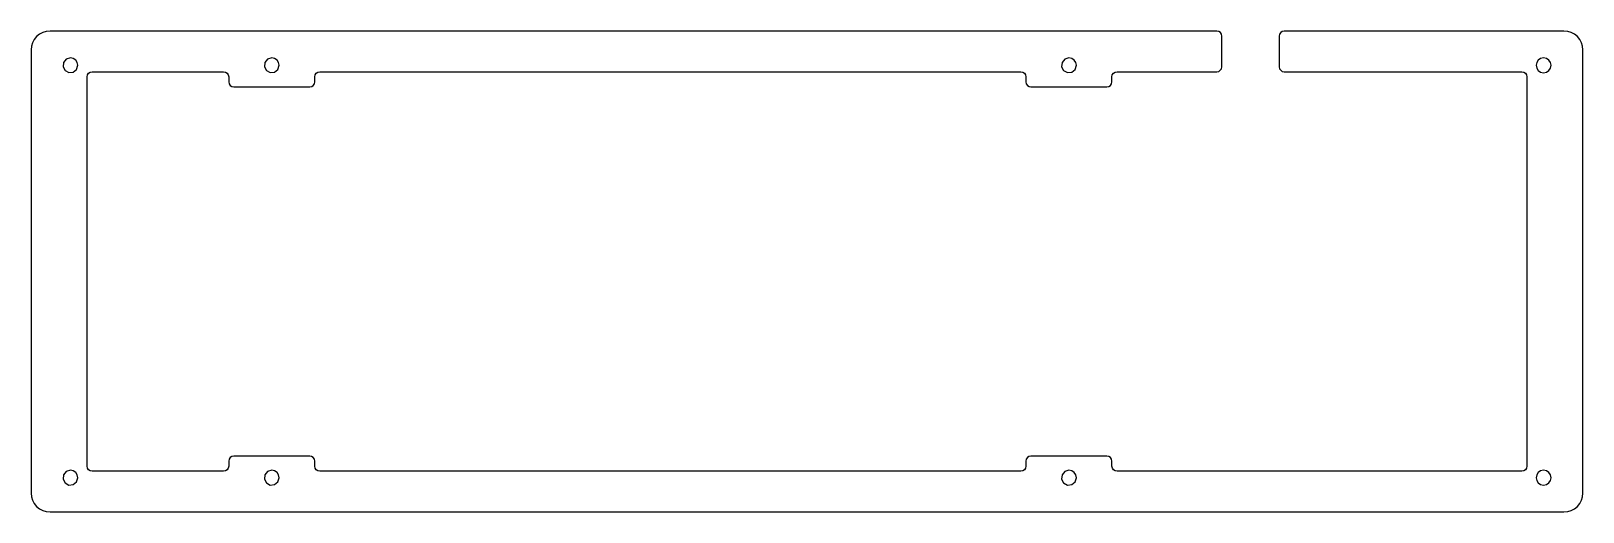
# Model space of a CAD drawing. Extents: x -12 to 312, y 209 to 309.
import ezdxf

# ---------------------------------------------------------------- set-up
doc = ezdxf.new("R2010")
doc.units = 0

msp = doc.modelspace()

# ---------------------------------------------------------------- linework, layer by layer
at = {"layer": 'Layer 1'}
for p, q in [((-10.465537, 308.565625), (-11.070002, 308.070002)), ((-9.782447, 308.930319), (-10.465537, 308.565625)), ((-9.041552, 309.155459), (-9.782447, 308.930319)), ((-8.263672, 309.232422), (-9.041552, 309.155459)), ((235.70239, 309.232422), (-8.263672, 309.232422)), ((236.10734, 309.151854), (235.70239, 309.232422)), ((236.450612, 308.922421), (236.10734, 309.151854)), ((236.679924, 308.579067), (236.450612, 308.922421)), ((236.76035, 308.174089), (236.679924, 308.579067)), ((248.845249, 308.586039), (248.76208, 308.174089)), ((249.072058, 308.922442), (248.845249, 308.586039)), ((249.40846, 309.149252), (249.072058, 308.922442)), ((249.82041, 309.232422), (249.40846, 309.149252)), ((308.30469, 309.232422), (249.82041, 309.232422)), ((309.08257, 309.155459), (308.30469, 309.232422)), ((309.823465, 308.930319), (309.08257, 309.155459)), ((310.506555, 308.565625), (309.823465, 308.930319)), ((311.11102, 308.070002), (310.506555, 308.565625)), ((-12.155459, 306.041552), (-12.232422, 305.263672)), ((-12.232422, 305.263672), (-12.232422, 212.53125)), ((-11.930319, 306.782447), (-12.155459, 306.041552)), ((-11.565625, 307.465537), (-11.930319, 306.782447)), ((-11.070002, 308.070002), (-11.565625, 307.465537)), ((236.75835, 301.7625), (236.76035, 308.174089)), ((248.76208, 308.174089), (248.76208, 301.7625)), ((311.606643, 307.465537), (311.11102, 308.070002)), ((311.971337, 306.782447), (311.606643, 307.465537)), ((312.196477, 306.041552), (311.971337, 306.782447)), ((312.27344, 305.263672), (312.196477, 306.041552)), ((312.27344, 212.53125), (312.27344, 305.263672)), ((-5.445184, 302.65333), (-5.534242, 301.749114)), ((-4.86878, 303.35568), (-5.445184, 302.65333)), ((-3.999313, 303.61943), (-4.86878, 303.35568)), ((-3.390144, 303.496445), (-3.999313, 303.61943)), ((-3.999313, 303.61943), (-3.999313, 303.61943)), ((-2.892691, 303.161052), (-3.390144, 303.496445)), ((-2.557298, 302.663599), (-2.892691, 303.161052)), ((-2.698063, 301.184963), (-2.434313, 302.05443)), ((-2.434313, 302.05443), (-2.557298, 302.663599)), ((36.654344, 302.65333), (36.565287, 301.749114)), ((37.230749, 303.35568), (36.654344, 302.65333)), ((38.100216, 303.61943), (37.230749, 303.35568)), ((38.699116, 303.500302), (38.100216, 303.61943)), ((38.100216, 303.61943), (38.100216, 303.61943)), ((39.206838, 303.161052), (38.699116, 303.500302)), ((39.546088, 302.65333), (39.206838, 303.161052)), ((39.401466, 301.184963), (39.665216, 302.05443)), ((39.665216, 302.05443), (39.546088, 302.65333)), ((203.343038, 302.65333), (203.253981, 301.749114)), ((203.919443, 303.35568), (203.343038, 302.65333)), ((204.78891, 303.61943), (203.919443, 303.35568)), ((205.38781, 303.500302), (204.78891, 303.61943)), ((204.78891, 303.61943), (204.78891, 303.61943)), ((205.895532, 303.161052), (205.38781, 303.500302)), ((206.234782, 302.65333), (205.895532, 303.161052)), ((206.09016, 301.184963), (206.35391, 302.05443)), ((206.35391, 302.05443), (206.234782, 302.65333)), ((302.594605, 302.663599), (302.47162, 302.05443)), ((302.47162, 302.05443), (302.594605, 301.445261)), ((302.929998, 303.161052), (302.594605, 302.663599)), ((303.427451, 303.496445), (302.929998, 303.161052)), ((304.03662, 303.61943), (303.427451, 303.496445)), ((304.63552, 303.500302), (304.03662, 303.61943)), ((304.03662, 303.61943), (304.03662, 303.61943)), ((305.143242, 303.161052), (304.63552, 303.500302)), ((305.482492, 302.65333), (305.143242, 303.161052)), ((305.478635, 301.445261), (305.60162, 302.05443)), ((305.60162, 302.05443), (305.482492, 302.65333)), ((-5.534242, 301.749114), (-5.105935, 300.947808)), ((-5.105935, 300.947808), (-4.304629, 300.519501)), ((-4.304629, 300.519501), (-3.400413, 300.608558)), ((-3.400413, 300.608558), (-2.698063, 301.184963)), ((-0.529897, 299.643766), (-0.449462, 300.048746)), ((-0.529551, 298.5875), (-0.529897, 299.643766)), ((-0.529203, 296.470833), (-0.529551, 298.5875)), ((-0.449462, 300.048746), (-0.220142, 300.392099)), ((-0.220142, 300.392099), (0.123136, 300.621531)), ((0.123136, 300.621531), (0.52809, 300.702097)), ((0.52809, 300.702097), (28.042012, 300.70204)), ((28.042012, 300.70204), (28.446842, 300.621456)), ((28.446842, 300.621456), (28.789954, 300.391989)), ((28.789954, 300.391989), (29.019041, 300.048624)), ((29.019041, 300.048624), (29.099178, 299.643705)), ((29.099178, 299.643705), (29.097978, 298.587499)), ((29.097978, 298.587499), (29.178115, 298.182581)), ((36.565287, 301.749114), (36.993594, 300.947808)), ((36.993594, 300.947808), (37.7949, 300.519501)), ((37.7949, 300.519501), (38.699116, 300.608558)), ((38.699116, 300.608558), (39.401466, 301.184963)), ((47.012205, 298.175526), (47.095496, 298.5875)), ((47.095496, 298.5875), (47.09583, 299.645833)), ((47.09583, 299.645833), (47.179121, 300.057807)), ((47.179121, 300.057807), (47.406024, 300.394208)), ((47.406024, 300.394208), (47.742496, 300.621005)), ((47.742496, 300.621005), (48.154496, 300.704167)), ((48.154496, 300.704167), (194.7339, 300.704167)), ((194.7339, 300.704167), (195.146096, 300.621036)), ((195.146096, 300.621036), (195.482844, 300.394289)), ((195.482844, 300.394289), (195.71012, 300.057899)), ((195.71012, 300.057899), (195.7939, 299.645835)), ((195.7939, 299.645835), (195.7959, 298.587499)), ((195.7959, 298.587499), (195.87968, 298.175434)), ((203.253981, 301.749114), (203.682288, 300.947808)), ((203.682288, 300.947808), (204.483594, 300.519501)), ((204.483594, 300.519501), (205.38781, 300.608558)), ((205.38781, 300.608558), (206.09016, 301.184963)), ((213.705293, 298.182569), (213.78549, 298.5875)), ((213.78449, 299.645834), (213.864687, 300.050764)), ((213.78549, 298.5875), (213.78449, 299.645834)), ((213.864687, 300.050764), (214.093821, 300.394126)), ((214.093821, 300.394126), (214.436966, 300.623585)), ((214.436966, 300.623585), (214.84182, 300.704167)), ((214.84182, 300.704167), (235.69965, 300.704167)), ((235.69965, 300.704167), (236.111654, 300.787329)), ((236.111654, 300.787329), (236.448133, 301.014125)), ((236.448133, 301.014125), (236.675045, 301.350525)), ((236.675045, 301.350525), (236.75835, 301.7625)), ((248.76208, 301.7625), (248.845249, 301.35055)), ((248.845249, 301.35055), (249.072057, 301.014147)), ((249.072057, 301.014147), (249.40846, 300.787337)), ((249.40846, 300.787337), (249.82041, 300.704167)), ((249.82041, 300.704167), (299.50712, 300.704167)), ((249.82041, 300.704167), (249.82041, 300.704167)), ((299.50712, 300.704167), (299.919073, 300.620998)), ((299.919073, 300.620998), (300.255485, 300.394188)), ((300.255485, 300.394188), (300.482307, 300.057784)), ((300.482307, 300.057784), (300.56549, 299.645833)), ((300.56549, 299.645833), (300.566679, 263.817403)), ((302.594605, 301.445261), (302.929998, 300.947808)), ((302.929998, 300.947808), (303.427451, 300.612415)), ((303.427451, 300.612415), (304.03662, 300.48943)), ((304.03662, 300.48943), (304.645789, 300.612415)), ((304.645789, 300.612415), (305.143242, 300.947808)), ((305.143242, 300.947808), (305.478635, 301.445261)), ((-0.529127, 220.271614), (-0.529203, 296.470833)), ((29.178115, 298.182581), (29.407202, 297.839216)), ((29.407202, 297.839216), (29.750315, 297.60975)), ((29.750315, 297.60975), (30.155144, 297.529167)), ((30.155144, 297.529167), (46.03683, 297.529167)), ((46.03683, 297.529167), (46.44883, 297.612328)), ((46.44883, 297.612328), (46.785302, 297.839125)), ((46.785302, 297.839125), (47.012205, 298.175526)), ((195.87968, 298.175434), (196.106956, 297.839044)), ((196.106956, 297.839044), (196.443704, 297.612298)), ((196.443704, 297.612298), (196.8559, 297.529167)), ((196.8559, 297.529167), (212.72816, 297.529167)), ((212.72816, 297.529167), (213.133014, 297.609748)), ((213.133014, 297.609748), (213.476159, 297.839207)), ((213.476159, 297.839207), (213.705293, 298.182569)), ((300.566679, 263.817403), (300.566758, 259.405755)), ((300.566758, 259.405755), (300.566744, 258.855208)), ((300.566744, 258.855208), (300.566823, 258.310303)), ((300.566823, 258.310303), (300.567182, 253.915582)), ((300.567182, 253.915582), (300.56949, 218.154855)), ((-0.52964, 218.154947), (-0.529384, 219.213281)), ((-0.449172, 217.74996), (-0.52964, 218.154947)), ((-0.529384, 219.213281), (-0.529127, 220.271614)), ((-0.219827, 217.406608), (-0.449172, 217.74996)), ((29.019081, 217.742882), (28.791805, 217.406491)), ((29.102861, 218.154946), (29.019081, 217.742882)), ((29.104561, 219.213282), (29.102861, 218.154946)), ((29.188341, 219.625346), (29.104561, 219.213282)), ((29.415617, 219.961737), (29.188341, 219.625346)), ((29.752365, 220.188483), (29.415617, 219.961737)), ((30.164561, 220.271614), (29.752365, 220.188483)), ((46.038365, 220.271614), (30.164561, 220.271614)), ((46.443324, 220.191047), (46.038365, 220.271614)), ((46.786608, 219.961616), (46.443324, 220.191047)), ((47.015937, 219.618264), (46.786608, 219.961616)), ((47.096384, 219.213281), (47.015937, 219.618264)), ((47.09607, 218.154947), (47.096384, 219.213281)), ((47.176517, 217.749964), (47.09607, 218.154947)), ((47.405846, 217.406612), (47.176517, 217.749964)), ((195.709849, 217.742975), (195.482948, 217.406575)), ((195.79314, 218.154947), (195.709849, 217.742975)), ((195.79348, 219.213281), (195.79314, 218.154947)), ((195.876771, 219.625253), (195.79348, 219.213281)), ((196.103672, 219.961653), (195.876771, 219.625253)), ((196.440142, 220.188451), (196.103672, 219.961653)), ((196.85214, 220.271614), (196.440142, 220.188451)), ((212.72415, 220.271614), (196.85214, 220.271614)), ((213.136148, 220.188451), (212.72415, 220.271614)), ((213.472618, 219.961653), (213.136148, 220.188451)), ((213.699519, 219.625253), (213.472618, 219.961653)), ((213.78281, 219.213281), (213.699519, 219.625253)), ((213.78315, 218.154947), (213.78281, 219.213281)), ((213.866441, 217.742975), (213.78315, 218.154947)), ((214.093342, 217.406575), (213.866441, 217.742975)), ((300.486343, 217.74294), (300.259554, 217.406565)), ((300.56949, 218.154855), (300.486343, 217.74294)), ((-5.445184, 216.336098), (-5.534242, 215.431882)), ((-5.534242, 215.431882), (-5.105935, 214.630576)), ((-4.86878, 217.038448), (-5.445184, 216.336098)), ((-5.105935, 214.630576), (-4.304629, 214.202269)), ((-3.999313, 217.302198), (-4.86878, 217.038448)), ((-4.304629, 214.202269), (-3.400413, 214.291326)), ((-3.390144, 217.179213), (-3.999313, 217.302198)), ((-3.999313, 217.302198), (-3.999313, 217.302198)), ((-3.400413, 214.291326), (-2.698063, 214.867731)), ((-2.892691, 216.84382), (-3.390144, 217.179213)), ((-2.557298, 216.346367), (-2.892691, 216.84382)), ((-2.698063, 214.867731), (-2.434313, 215.737198)), ((-2.434313, 215.737198), (-2.557298, 216.346367)), ((0.12347, 217.17718), (-0.219827, 217.406608)), ((0.528437, 217.096614), (0.12347, 217.17718)), ((28.042861, 217.096614), (0.528437, 217.096614)), ((28.455057, 217.179745), (28.042861, 217.096614)), ((28.791805, 217.406491), (28.455057, 217.179745)), ((36.654344, 216.336098), (36.565287, 215.431882)), ((36.565287, 215.431882), (36.993594, 214.630576)), ((37.230749, 217.038448), (36.654344, 216.336098)), ((36.993594, 214.630576), (37.7949, 214.202269)), ((38.100216, 217.302198), (37.230749, 217.038448)), ((37.7949, 214.202269), (38.699116, 214.291326)), ((38.699116, 217.18307), (38.100216, 217.302198)), ((38.100216, 217.302198), (38.100216, 217.302198)), ((39.206838, 216.84382), (38.699116, 217.18307)), ((38.699116, 214.291326), (39.401466, 214.867731)), ((39.546088, 216.336098), (39.206838, 216.84382)), ((39.401466, 214.867731), (39.665216, 215.737198)), ((39.665216, 215.737198), (39.546088, 216.336098)), ((47.74913, 217.177181), (47.405846, 217.406612)), ((48.154089, 217.096614), (47.74913, 217.177181)), ((194.73448, 217.096614), (48.154089, 217.096614)), ((195.146478, 217.179777), (194.73448, 217.096614)), ((195.482948, 217.406575), (195.146478, 217.179777)), ((203.343038, 216.336098), (203.253981, 215.431882)), ((203.253981, 215.431882), (203.682288, 214.630576)), ((203.919443, 217.038448), (203.343038, 216.336098)), ((203.682288, 214.630576), (204.483594, 214.202269)), ((204.78891, 217.302198), (203.919443, 217.038448)), ((204.483594, 214.202269), (205.38781, 214.291326)), ((205.38781, 217.18307), (204.78891, 217.302198)), ((204.78891, 217.302198), (204.78891, 217.302198)), ((205.895532, 216.84382), (205.38781, 217.18307)), ((205.38781, 214.291326), (206.09016, 214.867731)), ((206.234782, 216.336098), (205.895532, 216.84382)), ((206.09016, 214.867731), (206.35391, 215.737198)), ((206.35391, 215.737198), (206.234782, 216.336098)), ((214.429812, 217.179777), (214.093342, 217.406575)), ((214.84181, 217.096614), (214.429812, 217.179777)), ((299.51122, 217.096614), (214.84181, 217.096614)), ((299.923165, 217.179776), (299.51122, 217.096614)), ((300.259554, 217.406565), (299.923165, 217.179776)), ((302.594605, 216.346367), (302.47162, 215.737198)), ((302.47162, 215.737198), (302.594605, 215.128029)), ((302.929998, 216.84382), (302.594605, 216.346367)), ((302.594605, 215.128029), (302.929998, 214.630576)), ((303.427451, 217.179213), (302.929998, 216.84382)), ((302.929998, 214.630576), (303.427451, 214.295183)), ((304.03662, 217.302198), (303.427451, 217.179213)), ((303.427451, 214.295183), (304.03662, 214.172198)), ((304.63552, 217.18307), (304.03662, 217.302198)), ((304.03662, 217.302198), (304.03662, 217.302198)), ((304.03662, 214.172198), (304.645789, 214.295183)), ((305.143242, 216.84382), (304.63552, 217.18307)), ((304.645789, 214.295183), (305.143242, 214.630576)), ((305.482492, 216.336098), (305.143242, 216.84382)), ((305.143242, 214.630576), (305.478635, 215.128029)), ((305.478635, 215.128029), (305.60162, 215.737198)), ((305.60162, 215.737198), (305.482492, 216.336098)), ((-12.232422, 212.53125), (-12.155459, 211.75337)), ((-12.155459, 211.75337), (-11.930319, 211.012475)), ((-11.930319, 211.012475), (-11.565625, 210.329385)), ((311.606643, 210.329385), (311.971337, 211.012475)), ((311.971337, 211.012475), (312.196477, 211.75337)), ((312.196477, 211.75337), (312.27344, 212.53125)), ((-11.565625, 210.329385), (-11.070002, 209.72492)), ((-11.070002, 209.72492), (-10.465537, 209.229297)), ((-10.465537, 209.229297), (-9.782447, 208.864603)), ((-9.782447, 208.864603), (-9.041552, 208.639463)), ((-9.041552, 208.639463), (-8.263672, 208.5625)), ((-8.263672, 208.5625), (308.30469, 208.5625)), ((308.30469, 208.5625), (309.08257, 208.639463)), ((309.08257, 208.639463), (309.823465, 208.864603)), ((309.823465, 208.864603), (310.506555, 209.229297)), ((310.506555, 209.229297), (311.11102, 209.72492)), ((311.11102, 209.72492), (311.606643, 210.329385))]:
    msp.add_line(p, q, dxfattribs=at)

doc.saveas('drawing.dxf')
